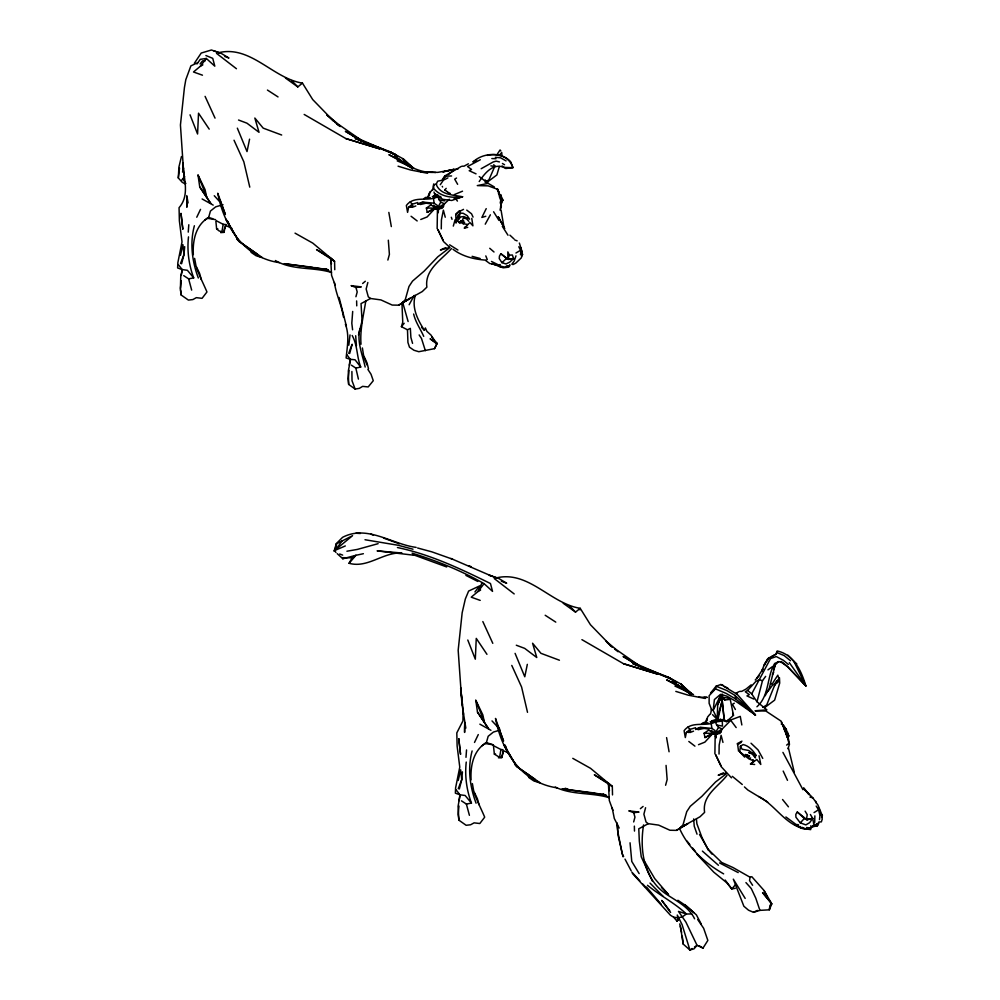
<?xml version="1.0" encoding="UTF-8"?>
<svg xmlns="http://www.w3.org/2000/svg" width="1000" height="1000" viewBox="0 0 1000 1000"><rect width="100%" height="100%" fill="white"/><g stroke="black" fill="none" stroke-linecap="round" stroke-linejoin="round"><path stroke-width="1.5" d="M464.65 726.462L464.6 732.425L464.688 722.3M186.95 197.113L186.85 207.237L186.9 201.262M719.025 754.075L719.163 745.125L721.112 735.337L722.975 742.425M441.275 228.875L441.413 219.938L443.375 210.138L445.238 217.225M225.45 225.538L224.025 232.35L219.163 230.963L216.625 228.925L215.875 221.188M503.188 750.738L501.775 757.55L499.6 757.35L494.363 754.125L493.363 744.862L486.4 742.613L481.562 746.038M193.337 254.7C192.512 240.775 195.637 224.975 208.663 217.425L210.425 211.088L215.675 206.85L223 204.7M471.087 779.887C470.275 765.975 473.375 750.175 486.4 742.613L488.175 736.287L493.425 732.05L499.288 730.325M361.012 344.212C359.85 329.45 363.587 315.438 365.75 301.125M819.488 819.625L820.512 811.25L817.975 805.088L812.837 797.875L803.875 788.737M412.562 343.363L410.9 337.475L410.337 328.363L407.488 329.8L407.925 342.45L409.487 347.188L413.938 350.25L418.8 351.712L434.5 348.663L437.062 343.462L431.763 336.75M502.038 156.363L501.712 152.5L499.113 155.6M787.275 736.888L786 728.975L787.025 736.787M643.562 824.925C639.55 849.75 643.575 878.713 665.95 893.925C676.413 901.062 688.787 906.75 694.575 918.775M184.862 183.762L182.237 182.288L178.312 177.963L178.912 167.037L181.45 156.537M221.863 232.15L223.175 224.325L216.537 220.863M499.6 757.35L500.925 749.525L494.288 746.075M814.862 815.875L814.7 822.337L813.525 823.612M188.5 236.863C186.95 250.775 188.825 264.825 193.7 277.887L188.625 278.85L183.725 275.65M466.25 762.062C464.688 775.962 466.575 790.025 471.45 803.088L466.375 804.05L461.475 800.85M438.45 209.788L438.25 212.75L436.812 208.4M716.188 734.987L716 737.95L714.55 733.6M352.688 311.438L351.812 323.263L352.6 329.8M465.988 757.325L466.538 749.95M188.238 232.125L188.8 224.75M437.425 211.025L437.15 228.7M715.163 736.225L714.9 753.9M184.688 246.663L184 254.488L181.588 263.788M462.425 771.862L461.737 779.688L459.325 788.988M765.913 692.675L768.35 690.85L772.788 684.712L772.987 682.675L777.8 675.188L779.038 678.913M458.738 217.175L463.888 216.55L469.613 219.175L467.2 215.65L463.188 213.3L460.2 213.137L458.525 219.412L459.875 217.963M181.225 280.8L180.375 289.288L181.175 295.012L188.388 300.087L192.875 299.562L196.35 297.65L202.075 298.337L206.962 291.962C203.5 283.812 199.575 276.363 196.637 267.938M458.975 806L458.125 814.488L458.925 820.2L466.138 825.288L470.625 824.762L474.1 822.85L479.812 823.525L484.7 817.163C481.238 809.013 477.337 801.562 474.375 793.138M723.625 719.95L717.837 720L713.162 710.425L714.412 699.538L720.512 694.338L726.787 696.137L735.987 701.4L755.462 715.013L736.275 693.275M771.388 656.688L776.25 654.038L777.175 650.95C794.05 654.688 801.35 670.888 805.863 685.925L786.95 666.05L781.25 661.5M493.862 263.663L490.913 263.7L504.8 267.162L509.675 265.775L509.812 264.55M348.812 345.2L350.025 334.925M429.738 191.975L429.325 195.425L427.163 197.6M178.312 177.963L179.537 168.038M349.05 370.4L348.013 378.787L348.663 384.412L355.125 389.062L359.312 388.363L362.638 386.362L368.188 386.95L373.275 380.7L371.012 374.225L367.9 369.425M744.587 757.1L739.725 751.787L740.413 746.25L743.138 744.562C748.95 745.888 753.312 750.725 756.275 755.675L748.737 750.487L742.163 749.25L740.413 746.25M237.113 238.137L236.962 239.35L238.012 239.925M514.862 763.337L514.7 764.55L515.75 765.113M500.5 203.05L501.075 198.688L502.362 198.738L502.75 200.263L500.5 203.05L502.75 200.263M467.4 224.412L463.263 223.75L464.625 222.275M181.312 275.462L182.188 269.587L187.387 270.287L193.7 277.887M459.062 800.662L459.925 794.788L465.138 795.487L471.45 803.088M769.875 906.087L769.312 909.812L759.912 910.375L753.525 912.312L748.55 910.225L743.85 906.225L733.325 879.163L745.175 898.413M194.375 225.75C189.713 243.113 192.087 261.325 198.325 278M472.113 750.938C467.463 768.3 469.825 786.525 476.075 803.188M349.263 365.138L350.238 359.312L355.037 359.787L360.712 367.025L355.838 368.1L351.4 365.163M710.675 713.725L711.45 709.125M770.975 902.65L771.775 903.95L762.562 892.625L770.975 902.65L769.312 909.812L771.775 903.95L764.188 890.638L751.812 876.712L750.088 877.25L749.538 880.55L752.6 885.275M432.675 190.062L433.7 183.925M336.275 543.925L334.137 550.95L334.988 551.25L335.112 550.062L352.575 535.675L336.275 543.925L334.988 551.25L335.95 552.463M787.862 739.525L788.363 736.85M345.375 324.212C349.613 335.175 347.212 346.875 346.125 357.95L350.55 359.475L348.325 370.962L348.663 384.412M579.925 609.862L580.212 608.325C550.35 603.525 528.387 569.963 496.037 577.975M500.075 210.15L500.675 207.075M197.787 62.638L190.888 65.875L185.812 79.662L184.425 87.562L180.438 125.025L183.3 167.075L182.938 162.787C183.287 177.812 190.35 194.725 179.062 207.7L179.375 220.863L182.025 241.9L177.85 262.688L177.625 267.95L182.35 269.662L180.775 275.963L180.425 288.425M463.113 709.4L462.925 720.925L456.812 732.887L457.125 746.05L459.775 767.1L455.6 787.887L455.375 793.15L460.1 794.862L458.05 806.45L458.925 820.2M417.887 202.5L412.137 204.213L408.6 207.35L407.587 212.362L406.35 205.5C413.963 195.188 428.113 201.962 437.65 196.788L440.4 196.425M695.638 727.7L689.875 729.412L686.35 732.55L685.325 737.562L684.1 730.688C691.712 720.375 705.863 727.163 715.4 721.988L722.275 721.087L722.475 726.087L716.675 725.013L715.4 721.988L710.088 721.825L716.363 720.6L722.275 721.087L720.325 719M249.575 139.162L247.025 151.575L237.35 128.162M527.325 664.35L524.775 676.775L515.087 653.363M787.887 655.163L793.962 661.488L805.863 685.925L787.775 666.862L782.138 662.75L778.763 661.575L774.712 663.462C766.587 676.7 769.625 695.675 756.938 706.762M765.1 695.85L769.225 688.35L775.212 664.8L778.562 661.663M415.312 295.438C411.388 307.688 417.9 320.262 424.387 330.262L425.375 327.962L426.863 331.3L431.05 335.125L434 340.15M500.938 208.188L500.737 203.837L501.512 203.088M741.838 724.95L740.275 716.388L726.413 721.612L724.175 719.475L717.837 720L722.125 700.812L721.712 695.938L717.688 704.712L717.262 718.35L722.125 700.812L721.475 698.35M180.487 255.3L182.913 244.625L184 254.488L180.5 263.525M458.225 780.5L460.662 769.825L461.737 779.688L458.25 788.725M520.65 247.65L522.537 254.425L521.237 257.95L515.725 263.175L512.888 264.625M365.175 367.038C362.45 354.7 356.788 341.7 359.888 329.075M673.637 917.212L677.05 921.162L677.837 917.788L673.637 917.212L670.4 915.2L632.4 873.363M711.9 710.487L709.125 703.337L709.137 695.725L715.438 688.863L716.075 686.225L720.7 684.55L722.75 684.925M786.65 745.113L788.875 743.312L787.837 738.625L781.237 721.237L765.9 711.062L755.037 710.788L766.888 709.85L757 701.762L762.475 680.725L765.65 676.375M355.925 296.737L357.2 291.95L355.962 287.512L351.075 285.637L361.262 286.887L355.962 287.512M349.663 353.537L352.137 344.263L348.713 353.35M521.038 248.388L520.562 254.513L521.9 255.1M633.675 821.938L634.95 817.138L633.7 812.7L628.812 810.837L639.012 812.087L633.7 812.7M387.863 260.062L389.4 254.375L388.325 240.2M665.6 785.25L667.15 779.575L666.062 765.4M722.262 694.15L719.887 696.75L717.688 704.712L722.45 694.55M182.525 172.05L183.637 168.038M453.3 226.1L455.1 219.75L456.012 222.8L457.925 215.35L460.2 213.137M407.488 329.8L401.413 326.675L402.75 322.163L401.95 302.938M499.375 166.462L496.875 174.95L486.788 182.5L485.188 179.938M787.938 748.787L789.463 744.275L788.425 738.75M705.625 722.4L706.688 719.062M427.875 197.2L428.95 193.863L432.4 189.562M358.512 334.925L362.075 320.913L361.037 303.612L370.513 298.488L380.925 299.913L392.2 305.062L398.688 305.175L410.012 298.412L398.688 305.175M495 165.9L488.95 179.788L485.075 182.188M773.5 669.95L775.413 664.325M822.375 815.35L821.663 817.362L822.375 815.35L818.225 807.6M509.4 255.113L507.887 259.275L513.575 258.55L512.375 255.012L509.4 255.113L507.837 251.9L507.887 259.275L513.575 258.55L509.725 262.125L506 263.975L501.925 262.65L499.25 258.6L499.438 256.15L500.838 253.738L508.387 259.55M515.975 255.837L514.2 261.038L511.825 264.212M520.562 254.513L521.912 251.175L519.35 243.05M434.5 348.663L437.062 343.462L430.112 338.787L436.575 343.675M503.562 750.962L501.775 757.55L498.425 757.812M443.188 179.725L444.913 175.888L461.125 166.525M481.875 583.112L478.113 591.438L471.225 597.175L480.2 600.388M787.712 738.388L788.825 735.95L787.463 731.988M645.575 807.725L643.888 814.188L646.05 822.05L648.25 823.675L658.662 825.113L669.938 830.25L676.438 830.375L687.763 823.612L676.438 830.375M367.837 282.525L366.15 289L368.312 296.85L370.513 298.488M196.762 217.237L200.525 209.375M474.513 742.438L478.275 734.575M713.162 710.425L719.887 696.75M486.225 208.637L481.875 217.45L485.8 216.275M463.387 222.9L460.85 220.812L462.05 220.837L463.462 218.125L467.312 218.238M764.538 707.7L774.625 700.138L779.712 683.075L779.45 677.7L774.938 684.45L766.7 704.987L762.812 707.387M757 701.762L751.7 693.888L770.5 658.6L776.25 656.538L783.288 660.275L788.388 664.412M817.55 825.65L818.863 823.213L812.95 826.35L817.55 825.65L811.675 827.075M409.137 304.738L414.212 295.4M485.238 224.175L490.387 214.812M414.575 555.3L377.1 550.875L401.912 553.013C383.062 551.962 367.837 568.538 349.075 563.288L352.088 557.812L355.938 555.288L363.375 553.713M716.675 725.013L718.512 727.35L715.238 733.213L716.038 734.237L720 733.4L722.212 729L730.75 720.35L736.175 727.575M438.612 195.4L432.337 196.625L437.65 196.788L440.775 202.15L437.5 208.025L438.288 209.037L442.25 208.2L444.462 203.8L449.35 199.213M772.375 674.688L773.662 672.4M440.288 184.713L443.387 180.162L447.925 177.887M496.625 155.15L500.062 149.987L500.838 150.938M194.375 63.25L201.213 53.05L211.425 50L219.1 52.613M521.5 256.087L522.537 254.425M765.55 663.25L764.125 665.525L767.738 658.675L776.25 654.038M766.988 660.962L769.137 657.537L764.788 663.475L761.65 671.287L762.95 669.1L756.712 678.288M813.612 823.025L812.712 818.4L807.125 819.875L804.35 818.475L797.288 812.013L795.812 814.35L795.925 817.212L800.288 822.85L805.837 824.9L809.6 822.7L812.712 818.4L810.387 814.475M691.712 913.938L686.413 914.013L678.487 911.4L685.925 922.138L697.05 945.337L703 948.1L707.85 940.425L703.65 928.3L697.65 919.45M181.737 180.113L184.625 176.5M342.013 540.812L335.775 550.037L345.312 545.95M777 682.425L778.713 679.963L774.5 685.6M196.988 63.987L200.25 59.337L206.325 58.45L214.8 66.175L212.738 58.338L205.888 55.525M441.887 180.113L444.913 175.888M774.775 683.65L776.862 680.8M202.463 75.188L193.487 71.988L200.375 66.237L206.325 58.45M397.438 547.537C430.213 554.388 460.675 568.85 490.475 583.538L492.537 591.375L484.062 583.638L478.113 591.438L480.613 590.05M200.075 63.987L202.512 60.888L205.263 60.775M474.913 591.925L479.675 585.887L468.625 591.062L465.337 598.975L462.163 612.762L458.175 650.225L461.925 703.725L465.825 728.138M713.938 690.288L710.562 693.15L716.075 686.225L726.725 690.475L735.088 695.475L755.462 715.013L735.85 699.062L726.3 693.475L715.438 688.863M467.738 227.362L464.4 228.062L465.412 226.8M401.413 326.675L404.175 323.288M710.025 714.112L707.475 717.175L707.062 720.612L703.45 723.325M455.9 214.688L459.8 210.65L455.8 214.025L456.012 222.8M349.075 563.288L355.938 555.288L342.863 558.775L337.212 553.663M697.05 945.337L694.025 948.838L689.9 950L683.2 944.075L680.387 926.213M735.288 884.887L731.8 888.938L726.85 882.85L713.763 872.15L696.9 854.237M479.2 181.562C484.963 172.775 494.375 161.375 505.788 168.5L512.925 167.662L510.637 161.675C504.75 155.162 495.588 153.438 487.225 155.412M813.737 824.925L810.525 828.037L806.488 827.525M334.137 550.95L335.9 548.987M753.787 699.05L746.963 695.9L749.287 694.613L745.288 691.75L747.638 690.4L755.925 681.35L759.212 679.7L762.475 680.725M435.3 208.062L427.137 216.95L420.763 219.488M713.05 733.263L704.875 742.138L698.512 744.688M800.288 822.85L804.35 818.475M755.25 679.963L759.15 675.85M752.987 759.663L754.05 761.05L750.487 763.988L754.638 764.488M727.013 775.387C718.025 786.862 701.888 795.65 704.613 812.362L700.013 816.762L680.037 827.925L683.025 824.825L686.737 811.663L690.263 806.3L701.875 796.35L715.512 782.025L726.562 773.562M677.05 921.162L678.95 919.212M777.1 682.925L778.85 681.2M435.35 184.062L433.6 185.787L433.812 188.637C441.075 197.062 452.05 198.125 462.525 196.762L451.75 200.463L443.025 199.375L437.762 196.55L434.588 193.8L434 192.037M710.562 693.15L713.45 690.387M501.925 262.65L506.35 258.587L507.887 259.275L500.838 253.738M721.75 695.6L723.238 697.487L727.562 697.975L730.238 699.325L733.5 715.337L726.413 721.612L718.812 719.525M448.45 174.537L452.825 170.812L451.662 171.575M362.625 283.5L365.325 281.25M473.088 161.962C483.8 151.475 507.65 150.887 512.925 167.662L504.475 167.413L502.062 165.925M640.375 808.688L643.075 806.438M464.4 228.062L469.913 222.525L472.912 225.825L471.775 218.4M446.2 188.363L444.762 189.938L445.375 190.45M751.188 684.837L746.15 688.988L741.775 691.35L739.663 691.4M285.438 78.037L297.8 86.912L302.462 83.125L312.7 99.55L333.837 121.312L327.05 115.175M563.188 603.237L575.538 612.1L580.212 608.325L590.45 624.738L611.587 646.513L607.062 642.425M410.688 207.338L412.912 205.6L408.6 207.35M688.438 732.537L690.65 730.8L686.35 732.55M423.775 198.738L425.588 197.413L430.275 197.675M451.5 248.562C441.388 259.938 424.412 269.762 426.875 287.162L422.262 291.562L402.287 302.725L405.275 299.637L408.988 286.475L412.525 281.112L424.125 271.15L437.775 256.837L449.975 247.475L440.438 250L445.737 247.625M701.525 723.938L703.337 722.613L708.012 722.875M204.988 219.988L208.663 217.425L212.825 218.762M767.975 669.862L772.225 666.775M481.175 168.713L493.263 161.938L496.15 161.137L499.438 161.912M426.388 208.05L435.625 208.125L427.225 212.375L426.388 208.05L431.05 204.862L435.625 208.125L434.925 208.962L438.288 209.037L443.638 206.35L437.5 208.025L433.55 205.212M704.125 733.238L713.375 733.325L704.975 737.562L704.125 733.238L708.8 730.062L713.375 733.325L712.675 734.15L716.038 734.237L721.388 731.55L715.238 733.213L711.3 730.413M738.55 751.213L737.675 744.725L741.1 742.438M444.2 177.812L446.737 176.15L451.562 175.963M692.163 948.538L689.9 950L682.1 924.663L677.288 915.037L678.25 920.325M694.425 947.087L696.688 945.625M814.05 812.6L818.538 809.762L816.2 806.075M812.95 826.35L817.775 823.363M734.275 703.225L732.438 704.338L735.387 709.5M456.538 178.038L454.7 179.15L457.638 184.312M427.225 212.375L432.425 209.275M704.975 737.562L710.163 734.475M515.962 253L520.525 250.312L518.812 246.762M200.375 66.237L202.875 64.85M648.25 823.675L638.775 828.812L639.325 841.237L641.237 856.775L652.562 881.438M741.975 741.15L737.237 743.65L737.675 744.725M458.812 211.812L463.512 209.375M736.112 693.15L738.875 691.725M750.487 763.988L756.825 759.513L760.788 764.463L759.025 755.725M753.525 912.312L757.438 910.375M468.4 163.8L464.038 166.163L461.912 166.213M473.15 161.713L476.637 160.087M723.487 772.825L718.188 775.2L726.363 773.037M500.5 206.4L501.425 206M454.363 194.587L462.525 191.188M480.325 159.75L467.55 166.55L471.538 169.425L469.212 170.712L476.037 173.85M412.163 207.35L415.825 205.95M689.912 732.55L693.562 731.15M437.475 194.575L433.825 195.75L437.413 195.487M717.65 719L711.562 720.938L716.363 720.6M508.875 267.137L503.35 267.8L498.95 266.413M378.113 543.675L357.262 549.438L346.912 551.225M453.787 198.988L462.525 196.762C453.462 194.9 441.575 195.188 436.712 185.6L436.45 183.663L437.688 181.163L440.913 180.538M420.363 204.525L427 202.963L422.025 202.312L417.75 204.288L422.95 202.125L434.113 203.212L437.175 205.275L437.5 208.025L444.462 203.8L440.775 202.15M698.1 729.712L704.75 728.162L699.762 727.513L695.487 729.488L700.688 727.325L711.862 728.413L714.925 730.475L715.238 733.213L722.212 729L718.512 727.35M678.575 917.712L682.275 916.85L686.413 914.013C674.75 902.975 660 895.588 647.487 885.275M758.713 796.475C775.825 805.35 785.312 825.413 805.487 828.913L811.4 827.613L810.8 825.738M509.675 265.775L506.362 266.05M494.363 186.962L488.137 183.363L477.287 185.6L488.162 185.863L498.013 189.462L499.663 197.562M750.7 757.962L749.212 758.25L745.512 754.562L749.488 756.062L745.512 754.562M735.3 888.312L731.8 888.938L725.163 880.037M500.262 264.587L498.438 264.875L491.475 261.45M812.712 818.4L806.488 819.35L797.288 812.013M216.625 228.925L217.787 228.775M494.363 754.125L495.538 753.975M722.125 700.812L724.175 719.475L721.862 696.488L724.712 700.013L730.238 699.325M218.3 52.775C250.637 44.763 272.6 78.312 302.462 83.125M458.175 168.837L437.8 172.362L420.962 171.975M220.688 232.625L224.025 232.35L224.275 229.25L226.325 224.613L223.175 224.325M818.75 822.025L821.363 821.862L822.225 819.15L821.775 815.675L819.7 814.362L818.538 809.762M459.837 196.85L462.525 196.762M352.088 557.812L342.55 557.688L342.863 558.775M698.713 697.175L707.262 697.387L704 697.3M432.575 172.35C419.725 172.9 408.7 165.438 397.188 160.875M491.838 158.562L496 158.7M429.513 172.188L435.725 172.512M460.85 220.812L463.837 220.975L462.05 220.837M355.913 533.237L360.4 533.488M727.9 720.188L730.75 720.35M500.925 749.525L503.025 749.712M495.325 157.3L500.662 157.838L506.075 160.9M486.087 260.175C474.325 259.312 462.562 256.562 453.013 249.3M798.5 824.725L796.062 824.475L785.9 816.975M313.1 267.362L284.25 263.7L328.288 269.837L325.2 268.938L331.238 272.275M490.9 165.875L494.837 166.4L493.787 164.662M441.15 197.162L438.55 196.8L434.588 193.8L437.2 194.975M207.338 218.287L215.613 219.662M485.087 743.487L493.363 744.862M314.613 267.55L328.288 269.837M797.175 825.475L802.062 828.413L810.7 829.613L810.525 828.037M427.6 173.275L410.562 169.988L398.075 166.2M705.337 698.475L688.3 695.188L675.812 691.4M438.925 199.812L444.725 200.888M365.012 539.738L398.062 545.25L413 549.225M425.163 203.038L430.613 203.812L431.05 204.862M702.913 728.238L708.363 729.013L708.8 730.062M463.462 218.125L466.375 218.725L468.837 221.325M331.512 272.475C313.137 266.775 292.362 270.562 275.35 260.525M609.263 797.675C591.525 792.325 572.188 795.263 555.25 787.062M498.013 189.462L496.9 189.225L499.062 192.013L499.913 196.225M416.163 547.388C391.65 544.212 367.175 524.412 342.587 537.325L336.425 543.5L336.5 546.225M472.1 256.337L480.1 258.475M417.625 548L431.863 551.85L452.55 559.188M809.963 797.087L812.837 797.875M502.287 267.4L494.35 264.55M605.013 794.737L602.95 794.137L608.975 797.463M225.4 214.475L217.75 193.238C224.025 225.987 243.75 257.575 279.387 262.638M497.788 725.5L503.55 741.075L495.5 718.438C501.763 751.188 521.5 782.775 557.125 787.837M345.838 138.562L379.625 148.85L345.838 138.562L304.175 114.45M623.587 663.75L657.375 674.038L623.587 663.75L581.912 639.65M412.088 553.15C436.987 560.887 461.388 570.725 484.062 583.638M261.288 257.387L256.038 255.7L251.175 252.387L250.287 249.975M539.025 782.575L533.775 780.9L528.925 777.588L527.587 773.962M413.15 554.688L446.7 566.962M496.85 577.812L489.175 575.2L499 578.612L506.675 583.2L501.337 581.237M213.9 50.9L221.25 53.412L228.938 58.012L224.925 56.537M383.612 538.088L399.35 543.8M514.812 239.988L517.137 240.837M281.675 135.025L263.188 128.138L254.838 118.038L259.025 132.312L246.938 123.175L238.55 120.025M559.425 660.225L540.938 653.325L532.587 643.238L536.763 657.513L524.688 648.375L516.3 645.225M339.712 553.987L342.675 555.112M565.237 788.238L569.538 789.875M450.875 558.475L491.65 576.087M469.15 565.85L471.175 566.675M776.438 652.375L784.163 655.575L790.45 660.738M754.05 761.05L748.913 758.875L739.725 751.787M674.938 686.075L693.5 694.55M459.925 794.788L456.05 789.775M182.188 269.587L178.312 264.575M370.887 534.087L373.45 535.225M504.45 751.1L508.263 752.875M226.7 225.9L231.788 228.275M802.2 827.362L805.487 828.913M400.8 160.35L388.913 154.675L399.475 160.538M720.7 684.55L727.837 688.088M435.475 342.675L437.062 343.462M350.238 359.312L346.763 354.538M738.2 872.588L719.587 862.95M465.887 575.375L477.788 581.45M781.225 724.025L783.675 725.288L786.725 730.475L784.188 727.237M724.225 686.575L736.875 694.163M447.425 191.95L450.387 193.55M794.513 824.55L801.338 828.275M767.675 802.05L747.862 790.025L744.438 786.925M402.113 162L412.312 168.512M202.113 198.962L213.2 205.113M678.538 686.475L666.663 679.875L678.538 685.55L691.188 694.762M681.175 687.938L687.775 691.6L689.65 693.775M479.862 724.163L490.95 730.312M295.038 233.15L312.775 243.113L334.575 261.337L334.762 269.713M572.788 758.35L590.513 768.3L612.325 786.525L612.513 794.912M502.425 163.5L504.55 164.737M723.637 873.875C705.312 863.413 688.375 848.288 679.675 828.763M331.463 263.962L330.65 257.925L316.575 249.6L334.575 261.337L331.637 258.788M355.525 137.513L345.363 131.312L360.6 139.613L395.425 154.625L397.863 156.45M358.062 139.062L360.613 140.612M634.538 663.487L623.1 656.513L638.35 664.812L671.775 679.225L632.875 663.675L667.725 676.9L676.825 682.55M750.088 877.25L732.975 867.525L721.688 862.475L708.213 849.475L699.538 834.488M699.112 945.7L703 948.1M360.288 140.262L352.388 135.312L357.325 138.65M636.712 664.638L630.138 660.512L636.3 664.688M449.65 244.825L457.925 250.037M485.688 260.538L489.95 263.663M770.4 683.175L772.788 684.712M267.438 90.062L278.025 96.925M545.188 615.262L555.775 622.125M410.037 166.4L394.363 156.025L401.587 161.2M463.263 223.75L456.887 220.425L460 223.425M687.775 691.6L672.113 681.213L680.537 687.262M677.9 900.275L686.562 906.162L696.388 914.875L701.125 923.838M681.838 687.812L678.538 685.55L686.587 691.55L682.95 688.988M216.513 53.362L236.45 68.737M494.263 578.562L514.2 593.938M336.688 124L340.35 126.55L334.613 122.025M262.213 257.525L238.787 241.225L226.062 219.375L238.787 241.225L257.2 254.088M539.95 782.725L516.538 766.413L503.8 744.562L516.538 766.413L534.95 779.287M393.725 154.325L389.988 151.7L355.138 138.475L395.425 154.625L389.988 151.7L403.013 158.737L413.7 168.3L406.213 163.062M671.462 679.513L667.725 676.9L680.763 683.938L691.438 693.5L686.45 690M444.925 190.025L447.3 191.713M404 162.938L407.612 165.525M479.25 176.562L488.137 183.363M361.388 140.325L338.475 124.362L327.062 115.013M640.337 666.413L616.225 649.562L605.95 641.137M403.95 161L413.7 168.3M684.137 688.025L691.438 693.5M466.75 210.113L471.538 213.8L473.05 217.1M411.075 216.262L417.175 220.95M688.825 741.462L694.925 746.15M610.062 645.413L612.362 647.225M614.65 649.038L618.088 651.75M744.887 706.375L755.462 715.013L751.05 710.725M732.312 776.338L742.275 784.5M807.125 819.875L806.488 819.35L807.225 814.663L805.113 811.15M793.962 661.488L796.787 663.875M747.638 690.4L751.7 693.888M489.738 248.287L494.012 252M702.4 851.1L718.438 865.263M684.75 904.6L693.875 912.65M509.938 235.175L514.038 238.988M449.363 247L443.5 241.525L437.812 229.387L443.175 240.35M799.9 826.375L802.062 828.413M751.025 743.225L758.037 749.9L762.75 758.388M412.875 168.225L403.013 158.737L412.488 168.787M691.712 694.475L680.763 683.938L690.225 693.988M712.562 714.7L717.837 720M421.55 327.388L424.387 330.262M650.013 883.088L663.088 896.312M499.775 729.2L492.013 720.913M661.462 887.425L668.6 894.775M291.663 80.562L297.8 86.912M569.4 605.763L575.538 612.1M731.475 777.837L721.25 766.725L715.562 754.587L720.925 765.55M631.862 872.125L639.825 880.788M642.8 884.038L645.788 887.275M214.262 195.725L219.05 200.963M745.938 882.6L751.25 888.512L755.788 898.188L759.912 910.375M804 788.875L809.1 794.663L803.662 787.738M668.188 894.275L654.737 878.612L643.938 860.362M646.575 887.113L661.287 904.388M410.225 201.863L412.137 204.213M687.962 727.05L689.875 729.412M500.325 194.6L502.362 198.738M498.312 193.025L499.275 194.225M687.025 841.087L689.837 844.575M692.638 848.062L695.45 851.55M782.562 799.513L788.438 806.825M708.213 849.475L711.862 854.062M669.688 910.662L661.737 900.413L670.6 912.463M455.662 198.713L457.425 201.088M789.312 662.65L805.863 685.925L803.337 682.05M199.737 186.912L210.725 203.375L199.737 186.912L198.038 175.087L205.05 189.6L206.688 197.138L198.038 175.087M477.488 712.113L488.475 728.575L477.488 712.113L475.788 700.288L482.8 714.8L484.438 722.337L475.788 700.288M209.2 129.125L198.525 113.2L197.575 134L190.037 114.825M486.95 654.325L476.262 638.387L475.312 659.188L467.788 640.025M781.35 722.163L785.788 731.475M787.4 733.688L788.825 735.95M419.15 334.95L421.5 338.488L425.35 350.637M182.913 179.088L185.85 183.575M502.337 226.363L507.975 235.212M493.6 211.775L498.938 220.4M639.15 873.6L631.775 861.438L630.05 842.788M723.238 697.487L724.712 700.013M782.925 752.387L802.962 789.712M504.762 228.55L498.2 216.688L503.988 227.438L501.037 209.963M623.625 856.513L622.25 853.913L617.788 831.663L617.225 823.062M625 859.112L631.175 870.825M619.175 828.025L614.3 818.475L612.15 807.7M708.35 850.138L701.912 837.362L696.912 823.825L696.413 819.2M335.175 285.15L331.575 275.35L330.65 257.925M612.913 810.35L609.312 800.55L608.4 783.125L594.325 774.812L612.325 786.525L608.4 783.125L609.412 790.662M442.262 186.35L442.575 187M764.262 891.062L766.925 896.637M783.188 771.075L787.487 780.325M482.837 621.562L492.788 643.325M205.087 96.363L215.037 118.125M511.775 665.425L521.587 687.013L527.513 712.325M234.025 140.225L243.837 161.812L249.775 187.138M352.175 335.5C357.675 345.337 356.625 356.65 360.712 367.025M485.8 255.912L487.287 259.575M363.963 357.262L367.088 365.012M785.65 732.8L787.087 736.4M732.613 713.125L733.5 715.337M355.125 389.062L352.025 380.75L351.9 371.488M220.05 200.3L225.287 214.462M413.65 314.025C415.513 322.225 420.45 328.975 423.725 336.35M783.7 727.55L785.163 731.587M697.025 834.175L694.237 826.175L693.662 818.938M346.4 326.138L339.113 297.475M451.312 217.262L452.025 219.325M466.375 804.05L469.412 815.312M188.625 278.85L191.663 290.113M408.125 321.538L402.575 302.1M355.838 368.1L358.413 379.1M499.725 196.875L500.9 201.1L501.15 195.037M201.3 279.538L199.613 273.475L196 265.9L194.625 258.387M479.038 804.737L477.362 798.675L473.738 791.1L472.375 783.587M679.737 923.925L681.587 932.325M368.512 368.787L367 362.825L363.575 355.363L362.388 347.95M788.438 747.925L794.25 772.125M343.488 317.162C341.662 305.238 336.062 294.425 334.4 282.5M623.013 856.775L618.188 835.775L616.975 823.65M735.088 695.475L735.85 699.062M498.113 190.375L498.425 191.825M186.762 195.562L188.088 202.938M666.587 737.613L669.075 751.775M388.837 212.413L391.325 226.575M462.425 705.113L460.688 687.987L461.05 692.275M463.525 714.237L460.688 687.987M711.275 723.8L711.862 728.413M433.537 198.6L434.113 203.212M682.25 936.263L683.2 944.075M180.575 289.738L181.175 295.012M182.938 162.787L184.175 178.525M355.675 335.75L356.438 345.788M500.525 201.238L500.763 204.65M815.8 801.325L815.888 802.763M787.387 734.163L787.575 737.613M634.362 826.112L634.487 831.062M356.625 300.925L356.737 305.863M502.788 200.15L501.463 203.3L501.138 201.887L502.788 200.15M445.125 171.312L442.85 171.938L454.075 169.312L445.125 171.312M592.362 792.75L562 788.888L606.038 795.05L592.362 792.75M753.363 753.825L748.625 752.475L752.188 754L755.5 757.887L753.363 753.825M507.738 752.412L505.125 745.325L507.738 752.412M230 227.213L227.9 221.55L230 227.213M460.538 754.237L458.762 738.675L460.538 754.237M182.8 229.05L181.012 213.475L182.8 229.05"/></g></svg>
